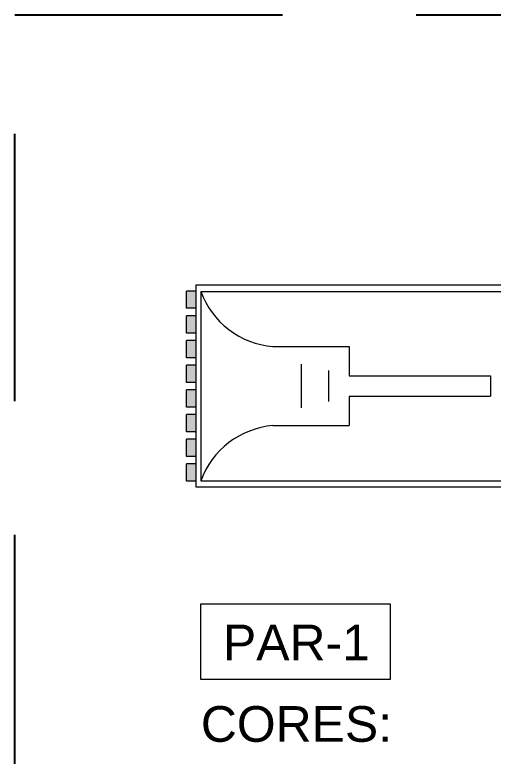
# Model space of a CAD drawing. Header units: millimetres. Extents: x 329 to 8779, y 382 to 3352.
# Drawn here: x 2991.8 to 3125.8, y 926.2 to 1134.1 of the extents above; entities that cross this region are included whole.
import ezdxf
from ezdxf.enums import TextEntityAlignment as Align

# ---------------------------------------------------------------- set-up
doc = ezdxf.new("R2010")
doc.units = ezdxf.units.MM
doc.linetypes.add('HIDDEN', pattern=[0.375, 0.25, -0.125])
doc.layers.add('TELECO', color=6, linetype='Continuous')
doc.layers.add('TEXTO', color=7, linetype='Continuous', lineweight=20)
doc.styles.add('100', font='Arial.ttf', dxfattribs={"height": 12.5})

msp = doc.modelspace()

# ---------------------------------------------------------------- hatches: boundary and pattern name
at = {"layer": 'TEXTO'}
h = msp.add_hatch(color=8, dxfattribs=at)
h.paths.add_polyline_path([(3042.566, 1056.648), (3039.874, 1056.648), (3039.874, 1051.809), (3042.566, 1051.809)])
h.paths.add_polyline_path([(3039.874, 1044.891), (3042.566, 1044.891), (3042.566, 1049.73), (3039.874, 1049.73)])
h.paths.add_polyline_path([(3042.566, 1042.812), (3039.874, 1042.812), (3039.874, 1037.973), (3042.566, 1037.973)])
h.paths.add_polyline_path([(3042.566, 1035.894), (3039.874, 1035.894), (3039.874, 1031.055), (3042.566, 1031.055)])
h.paths.add_polyline_path([(3042.566, 1028.976), (3039.874, 1028.976), (3039.874, 1024.137), (3042.566, 1024.137)])
h.paths.add_polyline_path([(3042.566, 1022.058), (3039.874, 1022.058), (3039.874, 1017.219), (3042.566, 1017.219)])
h.paths.add_polyline_path([(3039.874, 1010.301), (3042.566, 1010.301), (3042.566, 1015.14), (3039.874, 1015.14)])
h.paths.add_polyline_path([(3042.566, 1008.222), (3039.874, 1008.222), (3039.874, 1003.383), (3042.566, 1003.383)])

# ---------------------------------------------------------------- linework, layer by layer
at = {"layer": 'TELECO', "color": 6, "linetype": 'HIDDEN', "ltscale": 300}
msp.add_lwpolyline([(2991.787, 1134.106), (3871.121, 1134.106), (3871.121, 688.274), (2991.787, 688.274)], close=True, dxfattribs=at)
at = {"layer": 'TEXTO', "color": 8}
for p, q in [((3039.874, 1051.809), (3039.874, 1056.648)), ((3042.566, 1056.648), (3039.874, 1056.648)), ((3042.566, 1051.809), (3039.874, 1051.809)), ((3039.874, 1044.891), (3039.874, 1049.73)), ((3042.566, 1049.73), (3039.874, 1049.73)), ((3042.566, 1044.891), (3039.874, 1044.891)), ((3039.874, 1037.973), (3039.874, 1042.812)), ((3042.566, 1042.812), (3039.874, 1042.812)), ((3042.566, 1037.973), (3039.874, 1037.973)), ((3039.874, 1031.055), (3039.874, 1035.894)), ((3042.566, 1035.894), (3039.874, 1035.894)), ((3042.566, 1031.055), (3039.874, 1031.055)), ((3039.874, 1024.137), (3039.874, 1028.976)), ((3042.566, 1028.976), (3039.874, 1028.976)), ((3042.566, 1024.137), (3039.874, 1024.137)), ((3039.874, 1017.219), (3039.874, 1022.058)), ((3042.566, 1022.058), (3039.874, 1022.058)), ((3040.988, 1017.219), (3039.874, 1017.219)), ((3042.566, 1017.219), (3039.874, 1017.219)), ((3039.874, 1010.301), (3039.874, 1015.14)), ((3042.566, 1015.14), (3039.874, 1015.14)), ((3042.566, 1010.301), (3039.874, 1010.301)), ((3039.874, 1003.383), (3039.874, 1008.222)), ((3042.566, 1008.222), (3039.874, 1008.222)), ((3042.566, 1003.383), (3039.874, 1003.383))]:
    msp.add_line(p, q, dxfattribs=at)
at = {"layer": 'TEXTO', "color": 7}
for p, q in [((3043.905, 1056.55), (3043.905, 1003.482)), ((3043.905, 1056.55), (3137.688, 1056.55)), ((3064.119, 1041.082), (3085.525, 1041.082)), ((3085.525, 1041.082), (3085.525, 1032.879)), ((3072.076, 1036.14), (3072.076, 1023.892)), ((3079.701, 1034.39), (3079.701, 1025.641)), ((3085.525, 1032.879), (3125.069, 1032.879)), ((3125.069, 1032.879), (3125.069, 1027.153)), ((3085.525, 1027.153), (3085.525, 1018.95)), ((3085.525, 1027.153), (3125.069, 1027.153)), ((3064.119, 1018.95), (3085.525, 1018.95)), ((3043.905, 1003.482), (3137.688, 1003.482))]:
    msp.add_line(p, q, dxfattribs=at)
at = {"layer": 'TEXTO', "color": 8}
msp.add_lwpolyline([(3140.116, 1001.662), (3042.566, 1001.662), (3042.566, 1058.37), (3140.116, 1058.37)], dxfattribs=at)
at = {"layer": 'TEXTO', "color": 4}
msp.add_lwpolyline([(3043.905, 968.948), (3096.955, 968.948), (3096.955, 947.721), (3043.905, 947.721)], close=True, dxfattribs=at)
at = {"layer": 'TEXTO', "color": 7}
for centre, start, end in [((3066.176, 1064.712), 200.12775, 265.02691), ((3066.176, 995.319), 94.97309, 159.87225)]:
    msp.add_arc(centre, 23.72, start, end, dxfattribs=at)

# ---------------------------------------------------------------- texts
at = {"layer": 'TEXTO', "color": 0, "style": '100'}
for s, p in [('PAR-1', (3070.709, 953.11)), ('CORES:', (3070.709, 930.265))]:
    msp.add_text(s, height=10.0062, dxfattribs=at).set_placement(p, align=Align.CENTER)

doc.saveas('drawing.dxf')
